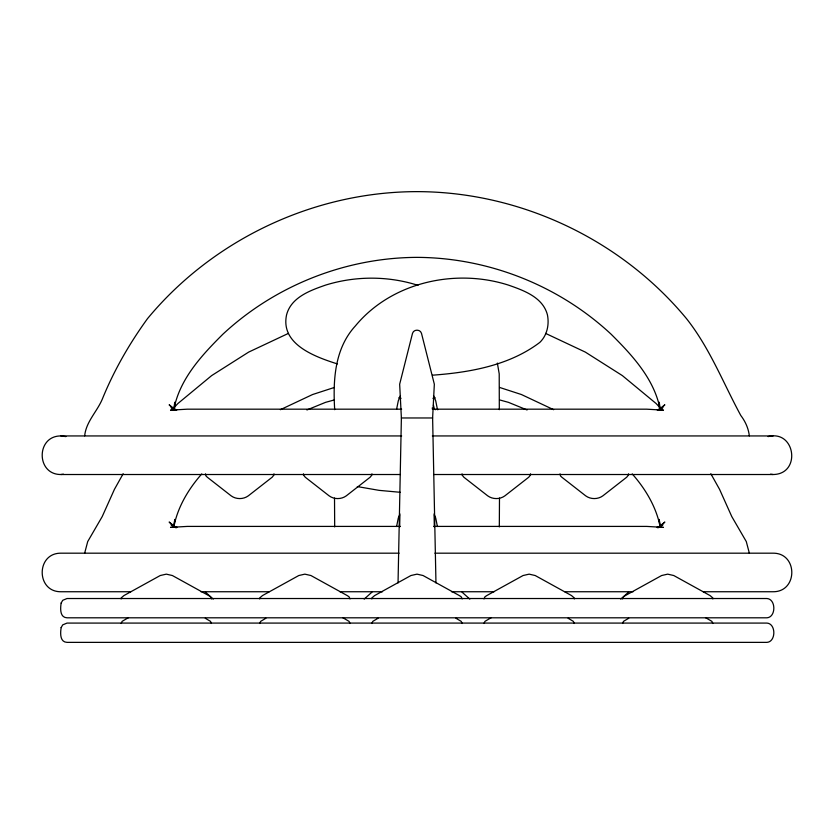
<?xml version="1.0" encoding="UTF-8"?>
<svg xmlns="http://www.w3.org/2000/svg" width="834" height="834" viewBox="0 0 834 834"><rect width="100%" height="100%" fill="white"/><g stroke="black" fill="none" stroke-linecap="round" stroke-linejoin="round"><path stroke-width="1.25" d="M437.756 409.828L437.756 409.171M499.316 409.682L499.212 373.861L497.356 363.082M499.316 526.921L499.483 498.096M121.149 598.916L121.159 597.936L123.964 595.559L160.232 575.533L166.31 574.146L172.377 575.533L208.646 595.559L210.491 596.79L211.461 598.916M121.149 623.467L122.118 621.351L128.499 617.619M259.697 598.916L259.708 597.936L262.512 595.559L298.791 575.533L304.858 574.146L310.926 575.533L347.205 595.559L349.039 596.79L350.019 598.916M259.697 623.467L260.677 621.351L265.91 618.244M371.839 598.916L371.849 597.936L374.654 595.559L410.933 575.533L417 574.146L423.067 575.533L459.346 595.559L461.181 596.79L462.161 598.916M371.839 623.467L372.819 621.351L378.063 618.244M483.981 598.916L484.961 596.79L486.795 595.559L523.074 575.533L529.142 574.146L535.209 575.533L571.488 595.559L574.292 597.936L574.303 598.916M483.981 623.467L484.961 621.351L491.33 617.619M622.539 598.916L623.509 596.79L625.354 595.559L661.623 575.533L667.69 574.146L673.768 575.533L710.036 595.559L712.841 597.936L712.851 598.916M622.539 623.467L623.509 621.351L628.753 618.244M398.037 582.935L401.383 417.97L399.663 384.213L412.517 333.319C413.591 329.117 420.409 329.117 421.483 333.319L434.337 384.213L432.617 417.97L435.963 582.935M399.663 526.952L399.903 515.266M334.517 498.096L334.684 526.921M174.285 525.326L174.754 519.426L173.847 526.129M396.588 409.286L398.298 400.789L400.476 395.597M396.588 526.525L398.298 518.029L399.986 513.984M205.498 473.858L205.998 475.974L207.28 477.204L231.143 495.844C236.105 499.493 243.361 499.493 248.313 495.844L272.186 477.204L274.073 474.838L273.959 473.858M303.472 473.858L303.368 474.838L305.244 477.204L329.117 495.844C334.08 499.493 341.325 499.493 346.287 495.844L370.16 477.204L372.037 474.838L371.933 473.858M462.067 473.858L461.963 474.838L463.84 477.204L487.713 495.844C492.675 499.493 499.92 499.493 504.883 495.844L528.756 477.204L530.632 474.838L530.528 473.858M560.041 473.858L560.531 475.974L561.814 477.204L585.687 495.844C590.639 499.493 597.895 499.493 602.857 495.844L626.72 477.204L628.607 474.838L628.502 473.858M173.847 408.889L174.754 402.197L174.598 410.015M659.402 410.015L659.246 402.197L660.153 408.889M84.672 435.869C86.017 421.868 96.9 411.787 102.228 399.319C113.872 370.619 129.343 343.681 147.514 318.63C213.118 239.358 314.084 191.716 417 191.632C519.916 191.716 620.882 239.358 686.486 318.63C709.734 347.966 723.141 382.91 740.78 415.457C745.356 421.504 748.452 428.301 749.328 435.869M84.672 553.109L87.706 541.579L102.228 516.548L114.435 489.349L123.182 473.712M173.993 408.733C179.977 378.646 201.87 355.159 222.855 334.236C275.116 285.541 345.568 257.643 417 257.372C488.432 257.643 558.884 285.541 611.145 334.236C632.13 355.159 654.023 378.646 660.007 408.733M173.993 525.973C178.028 506.457 188.724 488.682 201.786 473.91M372.037 592.067L364.187 599.104M628.607 592.067L620.757 599.104M174.389 407.253L177.85 403.562L211.659 375.592L248.699 352.084L288.397 333.402M659.996 409.067L664.844 404.813L659.006 409.682M659.996 526.296L664.844 522.053L658.026 527.734L662.926 524.753L657.526 527.328M659.006 409.901L662.926 407.513L657.526 410.088M280.37 409.692L312.594 394.524L334.371 387.456M306.922 409.963L325.573 402.342L334.351 399.934M658.349 410.005L660.34 409.265L657.15 409.848L663.478 410.151L646.694 409.181L432.356 409.181M657.359 527.62L660.34 526.504L657.15 527.088L663.478 527.38L646.694 526.41L433.628 526.41M432.919 398.287L435.244 397.818M401.665 435.942L60.945 435.942C35.956 435.702 35.956 474.754 60.945 474.515L400.393 474.515M60.945 474.515L63.436 474.181M768.072 436.599C795.563 429.437 801.443 474.306 773.055 474.515L433.607 474.515M432.481 375.185C469.792 372.485 509.428 365.48 539.838 342.388C547.146 335.32 549.366 324.614 547.438 314.887C542.903 297.279 523.762 290.441 508.427 285.103C455.354 268.121 391.594 282.142 355.409 325.896C334.465 348.695 332.943 380.512 334.684 409.682M401.644 409.181L187.306 409.181L170.522 410.151L176.85 409.848L173.66 409.265L175.651 410.005M401.383 417.97L432.617 417.97M432.335 435.942L773.055 435.942M400.372 526.41L187.306 526.41L170.522 527.38L176.85 527.088L173.66 526.504L176.641 527.62M399.111 553.182L60.945 553.182C35.956 552.942 35.956 591.984 60.945 591.744L130.823 591.744M434.889 553.182L773.055 553.182C798.044 552.942 798.044 591.984 773.055 591.744L703.177 591.744M200.911 591.744L269.205 591.744M339.928 591.744L382.504 591.744M451.496 591.744L494.072 591.744M564.795 591.744L633.089 591.744M400.32 492.3L379.116 490.361L357.306 486.576M770.564 474.181L773.055 474.515M60.945 435.942L65.928 436.599M398.756 397.818L401.081 398.287M499.649 399.934L508.427 402.342L527.078 409.963M417.99 285.343C388.175 275.793 355.451 275.835 325.573 285.103C310.238 290.441 291.097 297.279 286.562 314.887C280.245 344.411 315.2 356.879 337.426 363.937M499.629 387.456L521.406 394.524L553.63 409.692M545.603 333.402L585.301 352.084L622.341 375.592L656.149 403.562L659.611 407.253M176.474 410.088L171.074 407.513L174.994 409.901M176.474 527.328L171.074 524.753L175.974 527.734L169.156 522.053L174.004 526.296M432.116 408.097L435.442 409.713M705.501 617.619L711.882 621.351L712.851 623.467M568.09 618.244L573.323 621.351L574.303 623.467M455.937 618.244L461.181 621.351L462.161 623.467M342.67 617.619L349.039 621.351L350.019 623.467M205.247 618.244L210.491 621.351L211.461 623.467M469.813 599.104L461.963 592.067M213.243 599.104L205.393 592.067M174.994 409.682L169.156 404.813L174.004 409.067M632.214 473.91C645.276 488.682 655.972 506.457 660.007 525.973M710.818 473.712L719.565 489.349L731.772 516.548L746.294 541.579L749.328 553.109M433.524 395.597L435.702 400.789L437.412 409.286M434.014 513.984L435.702 518.029L437.412 526.525M433.399 405.053L434.337 408.775M660.153 526.129L659.246 519.426L659.715 525.326M434.097 515.266L434.337 526.952M61.153 603.024C60.35 608.132 59.621 617.525 67.022 617.806L766.978 617.806C776.11 617.16 776.11 599.177 766.978 598.52L67.022 598.52L62.727 600.303L61.153 603.024M61.153 627.585C60.35 632.693 59.621 642.076 67.022 642.368L766.978 642.368C776.11 641.711 776.11 623.728 766.978 623.081L67.022 623.081L62.727 624.864L61.153 627.585"/></g></svg>
